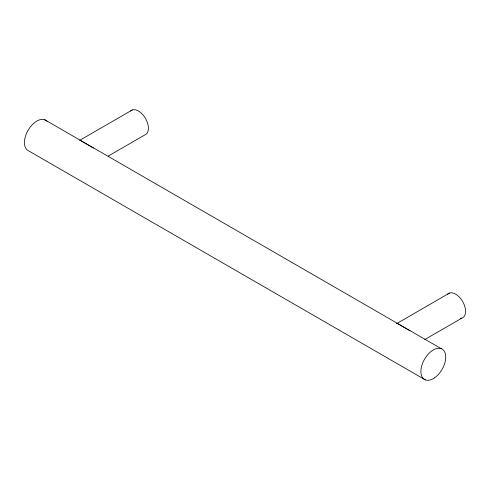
<?xml version="1.0" encoding="UTF-8"?>
<svg xmlns="http://www.w3.org/2000/svg" width="490" height="490" viewBox="0 0 490 490"><rect width="100%" height="100%" fill="white"/><g stroke="black" fill="none" stroke-linecap="round" stroke-linejoin="round"><path stroke-width="0.73" d="M79.858 140.25L132.312 109.938M449.483 293.051L396.484 323.737M108.204 156.09L144.654 135.044A14.045 8.11 60 0 0 145.395 118.249A14.045 8.11 60 0 0 130.512 111.052M424.708 339.588L461.819 318.163M79.888 140.207L93.412 148.078M397.053 323.32L410.032 330.848M44.804 119.781L441.263 348.678M425.357 379.897L28.892 151A17.56 10.137 -60 0 1 28.432 129.709A17.56 10.137 -60 0 1 46.997 121.269M447.682 294.165A14.045 8.11 60 0 1 463.16 302.434A14.045 8.11 60 0 1 460.373 318.42M434.428 377.919A17.56 10.137 -60 0 0 443.462 350.166A17.56 10.137 -60 0 0 422.037 364.774A17.56 10.137 -60 0 0 434.428 377.919"/></g></svg>
